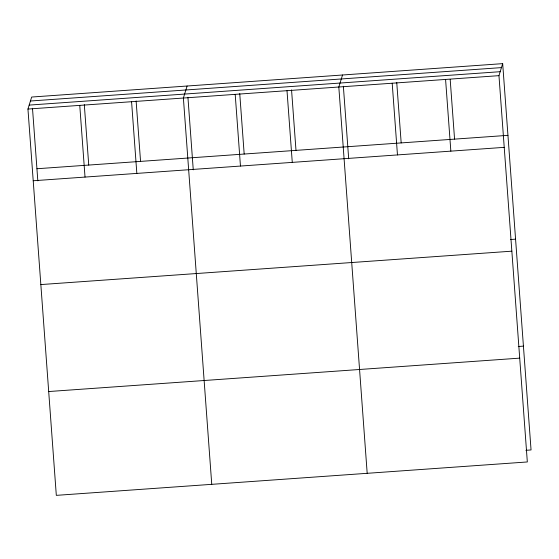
<?xml version="1.0" encoding="UTF-8"?>
<svg xmlns="http://www.w3.org/2000/svg" width="559" height="559" viewBox="0 0 559 559"><rect width="100%" height="100%" fill="white"/><g stroke="black" fill="none" stroke-linecap="round" stroke-linejoin="round"><path stroke-width="0.84" d="M502.681 63.642L498.963 75.654L527.333 461.958L56.319 495.358L27.95 109.054L31.667 97.042L502.681 63.642L531.05 449.946L525.886 450.316M187.104 86.023L183.387 98.035L211.756 484.332M342.534 74.997L338.817 87.008L367.186 473.312M30.438 101.004L501.458 67.611M29.18 105.092L500.193 71.692M27.95 109.054L498.963 75.654M36.936 168.741L507.949 135.341M33.219 180.753L504.232 147.352M510.402 239.531L515.573 239.161M40.842 284.573L511.855 251.173M518.263 346.496L523.427 346.126M48.696 391.538L519.709 358.137M450.191 79.525L454.565 139.128M445.579 79.441L450.847 151.14M396.743 82.446L401.18 142.915M392.201 83.228L397.463 154.927M343.359 86.233L348.69 158.812M291.553 89.901L295.99 150.371M287.005 90.684L292.273 162.383M239.741 93.577L244.178 154.046M235.199 94.359L240.461 166.058M187.929 97.252L193.26 169.831M136.117 100.92L140.554 161.39M131.575 101.703L136.836 173.402M84.304 104.596L88.741 165.066M79.762 105.378L85.024 177.077M32.492 108.271L37.823 180.85"/></g></svg>
